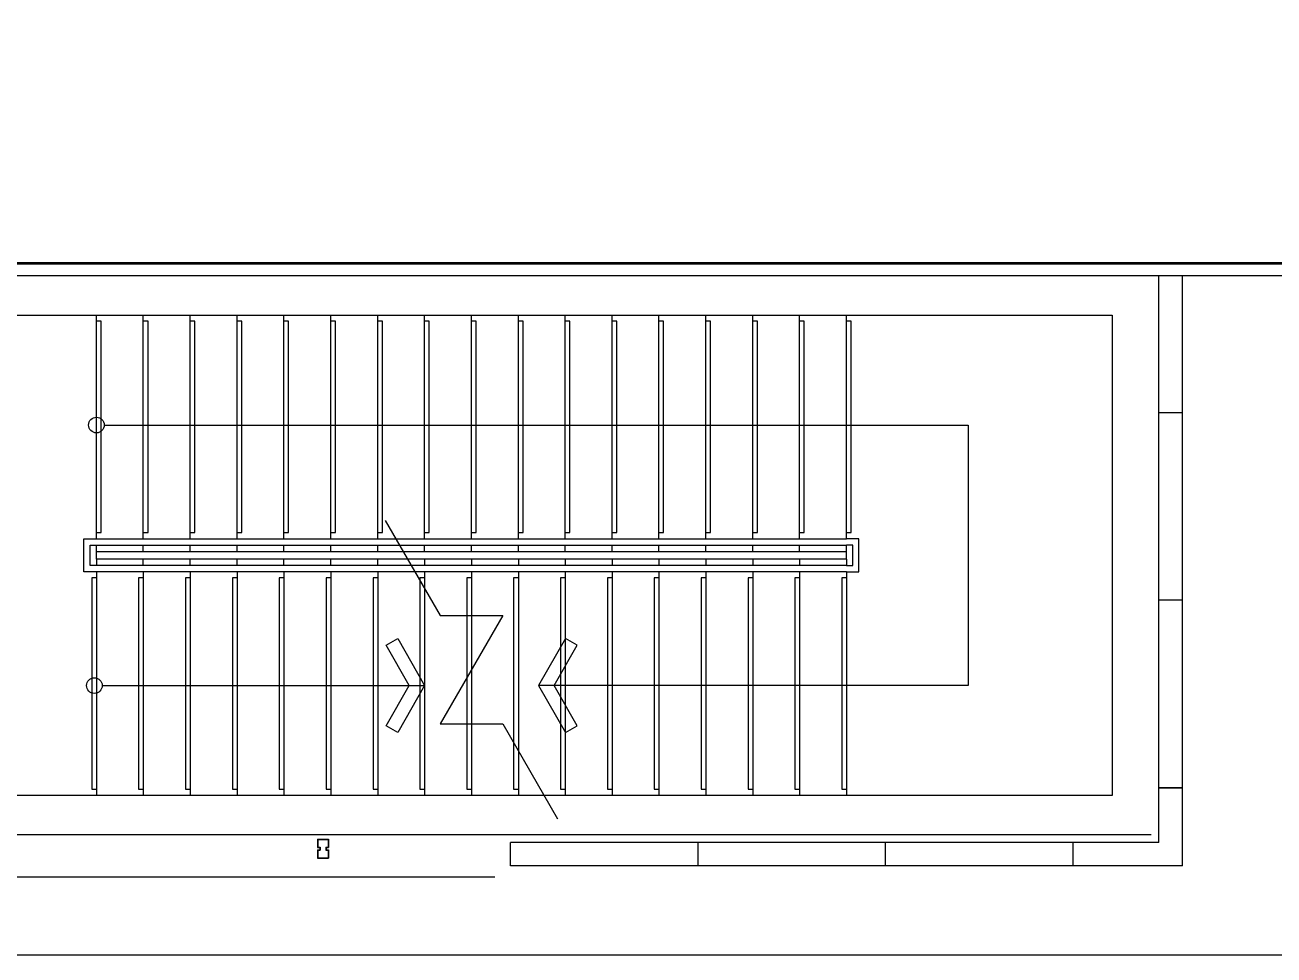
# Model space of a CAD drawing. Header units: millimetres. Extents: x 391350 to 515311, y -283575 to -199845.
# Drawn here: x 417188 to 425181, y -239526 to -233573 of the extents above; entities that cross this region are included whole.
import ezdxf

# ---------------------------------------------------------------- set-up
doc = ezdxf.new("R2010")
doc.units = ezdxf.units.MM

msp = doc.modelspace()

# ---------------------------------------------------------------- linework, layer by layer
at = {"color": 0}
for p, q in [((424595.1, -235095.3), (416745.1, -235095.3)), ((432595.1, -235095.3), (416745.1, -235095.3)), ((424595.1, -235104.8), (416745.1, -235104.8)), ((432645.1, -235104.8), (416745.1, -235104.8)), ((424445.1, -235179.8), (416745.1, -235179.8)), ((432645.1, -235179.8), (416745.1, -235179.8)), ((424445.1, -238804.8), (424445.1, -235179.8)), ((424595.1, -238954.8), (424595.1, -235179.8)), ((416745.1, -235429.8), (424145.1, -235429.8)), ((417645.1, -236862.3), (417645.1, -235429.8)), ((417945.1, -236862.3), (417945.1, -235429.8)), ((418245.1, -236862.3), (418245.1, -235429.8)), ((418545.1, -236862.3), (418545.1, -235429.8)), ((418845.1, -236862.3), (418845.1, -235429.8)), ((419145.1, -236862.3), (419145.1, -235429.8)), ((419445.1, -236862.3), (419445.1, -235429.8)), ((419745.1, -236862.3), (419745.1, -235429.8)), ((420045.1, -236862.3), (420045.1, -235429.8)), ((420345.1, -236862.3), (420345.1, -235429.8)), ((420645.1, -236862.3), (420645.1, -235429.8)), ((420945.1, -236862.3), (420945.1, -235429.8)), ((421245.1, -236862.3), (421245.1, -235429.8)), ((421545.1, -236862.3), (421545.1, -235429.8)), ((421845.1, -236862.3), (421845.1, -235429.8)), ((422145.1, -236862.3), (422145.1, -235429.8)), ((422445.1, -236862.3), (422445.1, -235429.8)), ((424145.1, -235429.8), (424145.1, -238504.8)), ((424595.1, -236054.8), (424445.1, -236054.8)), ((417695.1, -236133.6), (423224.1, -236133.6)), ((423224.1, -236133.6), (423224.1, -237801.1)), ((417605.1, -236902.3), (422445.1, -236902.3)), ((417645.1, -236862.3), (422445.1, -236862.3)), ((417645.1, -236942.3), (417645.1, -236902.3)), ((417945.1, -236942.3), (417945.1, -236902.3)), ((418245.1, -236942.3), (418245.1, -236902.3)), ((418545.1, -236942.3), (418545.1, -236902.3)), ((418845.1, -236942.3), (418845.1, -236902.3)), ((419145.1, -236942.3), (419145.1, -236902.3)), ((419445.1, -236942.3), (419445.1, -236902.3)), ((419745.1, -236942.3), (419745.1, -236902.3)), ((420045.1, -236942.3), (420045.1, -236902.3)), ((420345.1, -236942.3), (420345.1, -236902.3)), ((420645.1, -236942.3), (420645.1, -236902.3)), ((420945.1, -236942.3), (420945.1, -236902.3)), ((421245.1, -236942.3), (421245.1, -236902.3)), ((421545.1, -236942.3), (421545.1, -236902.3)), ((421845.1, -236942.3), (421845.1, -236902.3)), ((422145.1, -236942.3), (422145.1, -236902.3)), ((422445.1, -236942.3), (422445.1, -236902.3)), ((417645.1, -236942.3), (422445.1, -236942.3)), ((417645.1, -236992.3), (417645.1, -236942.3)), ((422445.1, -236992.3), (417645.1, -236992.3)), ((417645.1, -236992.3), (417645.1, -237032.3)), ((417945.1, -237032.3), (417945.1, -236992.3)), ((418245.1, -237032.3), (418245.1, -236992.3)), ((418545.1, -237032.3), (418545.1, -236992.3)), ((418845.1, -237032.3), (418845.1, -236992.3)), ((419145.1, -237032.3), (419145.1, -236992.3)), ((419445.1, -237032.3), (419445.1, -236992.3)), ((419745.1, -236992.3), (419745.1, -237032.3)), ((420045.1, -236992.3), (420045.1, -237032.3)), ((420345.1, -236992.3), (420345.1, -237032.3)), ((420645.1, -236992.3), (420645.1, -237032.3)), ((420945.1, -236992.3), (420945.1, -237032.3)), ((421245.1, -236992.3), (421245.1, -237032.3)), ((421545.1, -236992.3), (421545.1, -237032.3)), ((421845.1, -236992.3), (421845.1, -237032.3)), ((422145.1, -236992.3), (422145.1, -237032.3)), ((422445.1, -236992.3), (422445.1, -236942.3)), ((422445.1, -236992.3), (422445.1, -237032.3)), ((422445.1, -237072.3), (417565.1, -237072.3)), ((422445.1, -237032.3), (417605.1, -237032.3)), ((417645.1, -237072.3), (417645.1, -238504.8)), ((417945.1, -237072.3), (417945.1, -238504.8)), ((418245.1, -237072.3), (418245.1, -238504.8)), ((418545.1, -237072.3), (418545.1, -238504.8)), ((418845.1, -237072.3), (418845.1, -238504.8)), ((419145.1, -237072.3), (419145.1, -238504.8)), ((419445.1, -237072.3), (419445.1, -238504.8)), ((419745.1, -237072.3), (419745.1, -238504.8)), ((420045.1, -237072.3), (420045.1, -238504.8)), ((420345.1, -237072.3), (420345.1, -238504.8)), ((420645.1, -237072.3), (420645.1, -238504.8)), ((420945.1, -237072.3), (420945.1, -238504.8)), ((421245.1, -237072.3), (421245.1, -238504.8)), ((421545.1, -237072.3), (421545.1, -238504.8)), ((421845.1, -237072.3), (421845.1, -238504.8)), ((422145.1, -237072.3), (422145.1, -238504.8)), ((422445.1, -237072.3), (422445.1, -238504.8)), ((424595.1, -237254.8), (424445.1, -237254.8)), ((417681.7, -237801.1), (419745.1, -237801.1)), ((423224.1, -237801.1), (420475.1, -237801.1)), ((424145.1, -238504.8), (415645.1, -238504.8)), ((424445.1, -238454.8), (424595.1, -238454.8)), ((424595.1, -238454.8), (424445.1, -238454.8)), ((415395.1, -238754.8), (424395.1, -238754.8)), ((419059.9, -238784.8), (419059.9, -238837.3)), ((419059.9, -238784.8), (419129.9, -238784.8)), ((419059.9, -238837.3), (419074.9, -238837.3)), ((419061.1, -238786), (419061.1, -238836.1)), ((419061.1, -238786), (419128.7, -238786)), ((419061.1, -238836.1), (419076.1, -238836.1)), ((419074.9, -238837.3), (419074.9, -238852.3)), ((419076.1, -238836.1), (419076.1, -238853.5)), ((419113.7, -238836.1), (419113.7, -238853.5)), ((419113.7, -238836.1), (419128.7, -238836.1)), ((419114.9, -238837.3), (419129.9, -238837.3)), ((419114.9, -238837.3), (419114.9, -238852.3)), ((419128.7, -238786), (419128.7, -238836.1)), ((419129.9, -238784.8), (419129.9, -238837.3)), ((424445.1, -238804.8), (420295.1, -238804.8)), ((420295.1, -238954.8), (420295.1, -238804.8)), ((421495.1, -238954.8), (421495.1, -238804.8)), ((421495.1, -238954.8), (421495.1, -238804.8)), ((422695.1, -238954.8), (422695.1, -238804.8)), ((423895.1, -238954.8), (423895.1, -238804.8)), ((419059.9, -238852.3), (419059.9, -238904.8)), ((419059.9, -238852.3), (419074.9, -238852.3)), ((419059.9, -238904.8), (419129.9, -238904.8)), ((419061.1, -238853.5), (419061.1, -238903.6)), ((419061.1, -238853.5), (419076.1, -238853.5)), ((419061.1, -238903.6), (419128.7, -238903.6)), ((419113.7, -238853.5), (419128.7, -238853.5)), ((419114.9, -238852.3), (419129.9, -238852.3)), ((419128.7, -238853.5), (419128.7, -238903.6)), ((419129.9, -238852.3), (419129.9, -238904.8)), ((424595.1, -238954.8), (420295.1, -238954.8)), ((415595.1, -239024.8), (420195.1, -239024.8))]:
    msp.add_line(p, q, dxfattribs=at)
for points in [[(391350.4, -204650.4), (449972.7, -204650.4), (449972.7, -239525.6), (391350.4, -239525.6)], [(419573.3, -237500.4), (419745.1, -237801.1), (419573.3, -238101.8), (419499.2, -238058.6), (419646.3, -237801.1), (419499.2, -237543.5)], [(420646.9, -237500.4), (420475.1, -237801.1), (420646.9, -238101.8), (420721, -238058.6), (420573.9, -237801.1), (420721, -237543.5)]]:
    msp.add_lwpolyline(points, close=True, dxfattribs=at)
for points in [[(417645.1, -236822.3), (417675.1, -236822.3), (417675.1, -235469.8), (417645.1, -235469.8)], [(417945.1, -236822.3), (417975.1, -236822.3), (417975.1, -235469.8), (417945.1, -235469.8)], [(418245.1, -236822.3), (418275.1, -236822.3), (418275.1, -235469.8), (418245.1, -235469.8)], [(418545.1, -236822.3), (418575.1, -236822.3), (418575.1, -235469.8), (418545.1, -235469.8)], [(418845.1, -236822.3), (418875.1, -236822.3), (418875.1, -235469.8), (418845.1, -235469.8)], [(419145.1, -236822.3), (419175.1, -236822.3), (419175.1, -235469.8), (419145.1, -235469.8)], [(419445.1, -236822.3), (419475.1, -236822.3), (419475.1, -235469.8), (419445.1, -235469.8)], [(419745.1, -236822.3), (419775.1, -236822.3), (419775.1, -235469.8), (419745.1, -235469.8)], [(420045.1, -236822.3), (420075.1, -236822.3), (420075.1, -235469.8), (420045.1, -235469.8)], [(420345.1, -236822.3), (420375.1, -236822.3), (420375.1, -235469.8), (420345.1, -235469.8)], [(420645.1, -236822.3), (420675.1, -236822.3), (420675.1, -235469.8), (420645.1, -235469.8)], [(420945.1, -236822.3), (420975.1, -236822.3), (420975.1, -235469.8), (420945.1, -235469.8)], [(421245.1, -236822.3), (421275.1, -236822.3), (421275.1, -235469.8), (421245.1, -235469.8)], [(421545.1, -236822.3), (421575.1, -236822.3), (421575.1, -235469.8), (421545.1, -235469.8)], [(421845.1, -236822.3), (421875.1, -236822.3), (421875.1, -235469.8), (421845.1, -235469.8)], [(422145.1, -236822.3), (422175.1, -236822.3), (422175.1, -235469.8), (422145.1, -235469.8)], [(422445.1, -236822.3), (422475.1, -236822.3), (422475.1, -235469.8), (422445.1, -235469.8)], [(419493.8, -236744.2), (419845.1, -237352.6), (420245.1, -237352.6), (419845.1, -238045.4), (420245.1, -238045.4), (420596.3, -238653.8)], [(417645.1, -237072.3), (417565.1, -237072.3), (417565.1, -236862.3), (417645.1, -236862.3)], [(417645.1, -237032.3), (417605.1, -237032.3), (417605.1, -236902.3), (417645.1, -236902.3)], [(422445.1, -237072.3), (422525.1, -237072.3), (422525.1, -236862.3), (422445.1, -236862.3)], [(422445.1, -237032.3), (422485.1, -237032.3), (422485.1, -236902.3), (422445.1, -236902.3)], [(417645.1, -237112.3), (417615.1, -237112.3), (417615.1, -238464.8), (417645.1, -238464.8)], [(417945.1, -237112.3), (417915.1, -237112.3), (417915.1, -238464.8), (417945.1, -238464.8)], [(418245.1, -237112.3), (418215.1, -237112.3), (418215.1, -238464.8), (418245.1, -238464.8)], [(418545.1, -237112.3), (418515.1, -237112.3), (418515.1, -238464.8), (418545.1, -238464.8)], [(418845.1, -237112.3), (418815.1, -237112.3), (418815.1, -238464.8), (418845.1, -238464.8)], [(419145.1, -237112.3), (419115.1, -237112.3), (419115.1, -238464.8), (419145.1, -238464.8)], [(419445.1, -237112.3), (419415.1, -237112.3), (419415.1, -238464.8), (419445.1, -238464.8)], [(419745.1, -237112.3), (419715.1, -237112.3), (419715.1, -238464.8), (419745.1, -238464.8)], [(420045.1, -237112.3), (420015.1, -237112.3), (420015.1, -238464.8), (420045.1, -238464.8)], [(420345.1, -237112.3), (420315.1, -237112.3), (420315.1, -238464.8), (420345.1, -238464.8)], [(420645.1, -237112.3), (420615.1, -237112.3), (420615.1, -238464.8), (420645.1, -238464.8)], [(420945.1, -237112.3), (420915.1, -237112.3), (420915.1, -238464.8), (420945.1, -238464.8)], [(421245.1, -237112.3), (421215.1, -237112.3), (421215.1, -238464.8), (421245.1, -238464.8)], [(421545.1, -237112.3), (421515.1, -237112.3), (421515.1, -238464.8), (421545.1, -238464.8)], [(421845.1, -237112.3), (421815.1, -237112.3), (421815.1, -238464.8), (421845.1, -238464.8)], [(422145.1, -237112.3), (422115.1, -237112.3), (422115.1, -238464.8), (422145.1, -238464.8)], [(422445.1, -237112.3), (422415.1, -237112.3), (422415.1, -238464.8), (422445.1, -238464.8)]]:
    msp.add_lwpolyline(points, dxfattribs=at)
for centre in [(417645.1, -236133.6), (417631.7, -237801.1)]:
    msp.add_circle(centre, 50, dxfattribs=at)

doc.saveas('drawing.dxf')
